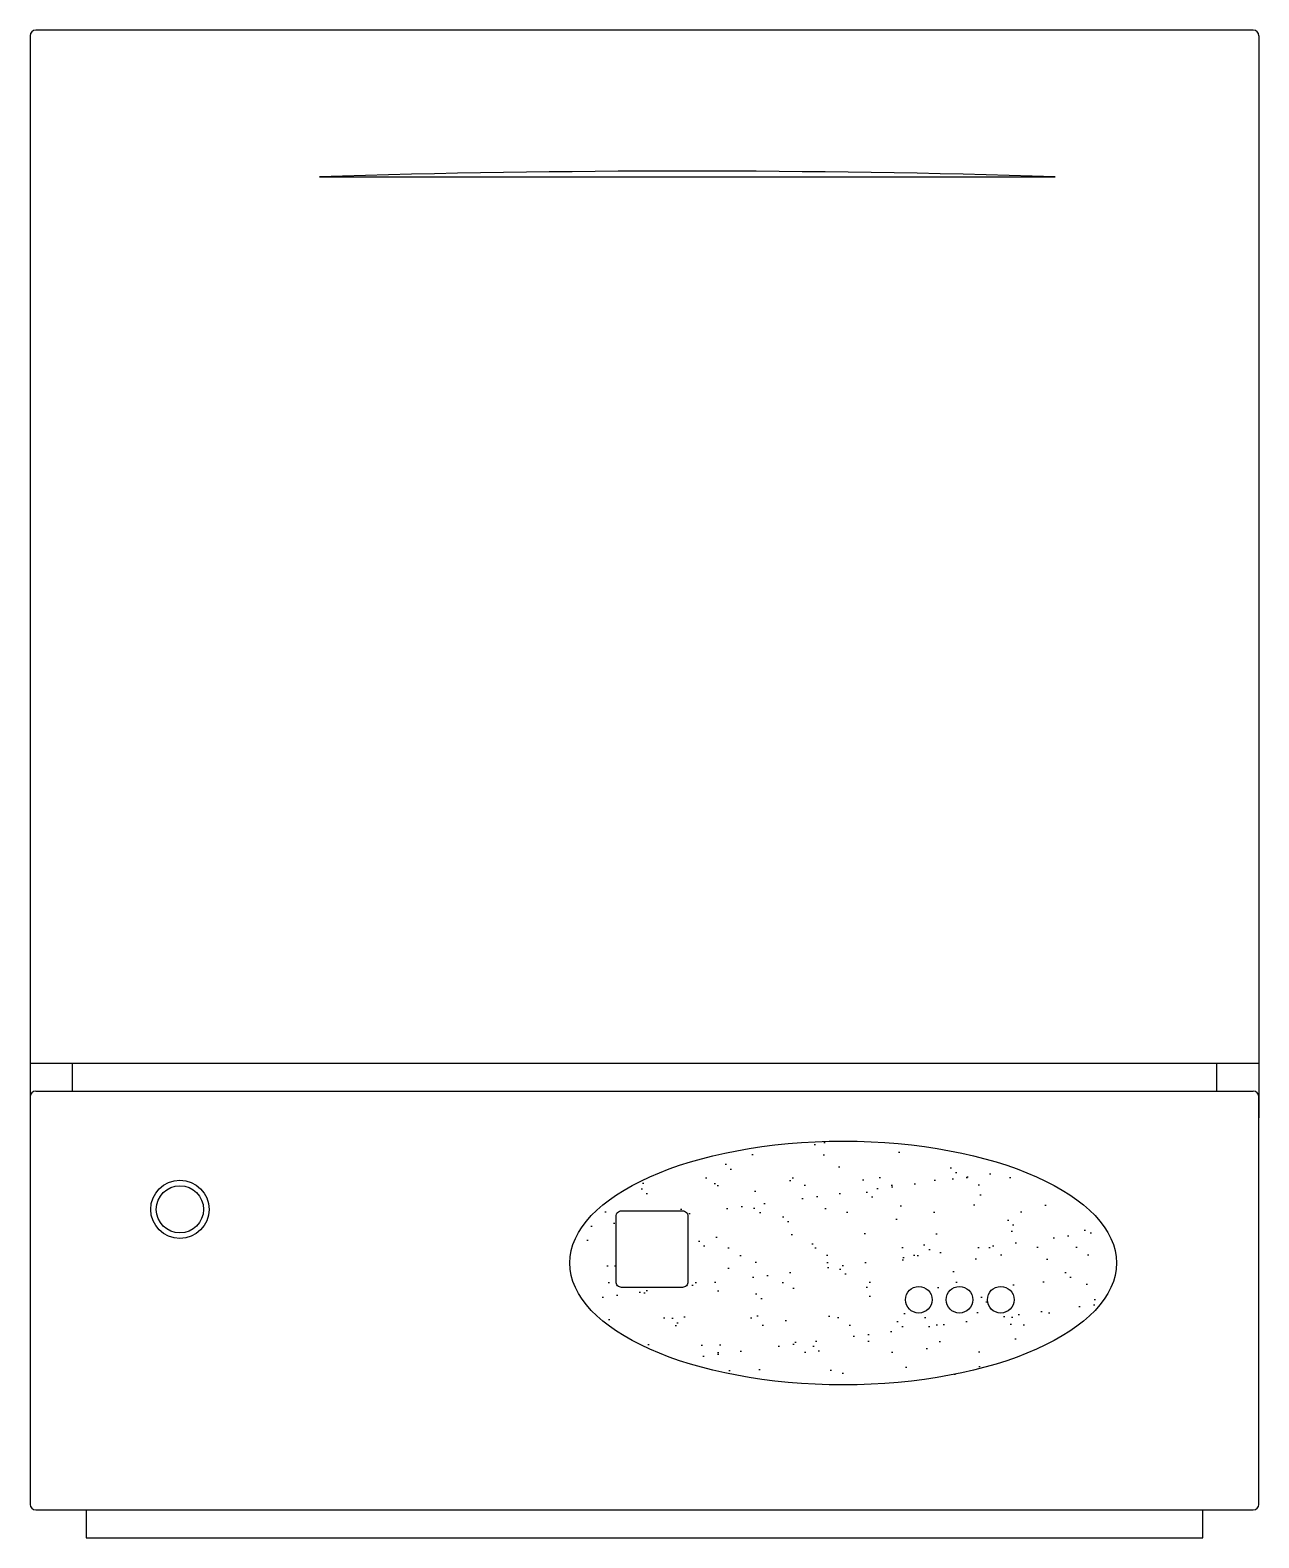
# Model space of a CAD drawing. Header units: millimetres. Extents: x 0 to 440, y 0 to 540.
import ezdxf

# ---------------------------------------------------------------- set-up
doc = ezdxf.new("R2010")
doc.units = ezdxf.units.MM

msp = doc.modelspace()

# ---------------------------------------------------------------- hatches: boundary and pattern name
h = msp.add_hatch()
h.set_pattern_fill('AR-SAND', scale=10, style=0)
h.set_pattern_definition([(37.5, (-2496.05, -4386.133), (-0.629934, 19.268238), [0, -15.2, 0, -17, 0, -16.25]), (7.5, (-2496.05, -4386.133), (17.69777, 28.22146), [0, -8.2, 0, -13.7, 0, -5.25]), (327.5, (-2508.35, -4386.133), (31.14142, 0.05659), [0, -5, 0, -18, 0, -23.5]), (317.5, (-2508.35, -4386.133), (30.06127, 8.77676), [0, -2.5, 0, -11.8, 0, -13.5])])
edge = h.paths.add_edge_path()
edge.add_ellipse((291.15, 98.44), major_axis=(97.89, 0), ratio=0.445964, start_angle=0, end_angle=360)
h.paths.add_polyline_path([(235.57, 89.7), (209.8, 89.7), (209.8, 117.12), (235.57, 117.12)], flags=16)

# ---------------------------------------------------------------- linework, layer by layer
at = {"color": 7}
for p, q in [((438, 540), (2, 540)), ((0, 538), (0, 150.45)), ((440, 538), (440, 150.45)), ((103.6, 487.51), (367.04, 487.51)), ((0, 170), (440, 170)), ((15, 170), (15, 160)), ((425, 160), (425, 170)), ((0, 158), (0, 12)), ((2, 160), (438, 160)), ((440, 12), (440, 158)), ((2, 10), (438, 10)), ((20, 10), (20, 0)), ((420, 0), (420, 10)), ((20, 0), (420, 0))]:
    msp.add_line(p, q, dxfattribs=at)
msp.add_lwpolyline([(211.8, 117.12), (233.57, 117.12, -0.414214), (235.57, 115.12), (235.57, 91.7, -0.414214), (233.57, 89.7), (211.8, 89.7, -0.414214), (209.8, 91.7), (209.8, 115.12, -0.414214)], format="xyb", close=True, dxfattribs=at)
for centre, radius in [((53.63, 117.66), 10.45), ((53.63, 117.66), 8.45), ((318.22, 85.29), 4.77), ((332.78, 85.29), 4.77), ((347.57, 85.29), 4.77)]:
    msp.add_circle(centre, radius, dxfattribs=at)
for centre, radius, start, end in [((2, 538), 2, 90, 180), ((438, 538), 2, 0, 90), ((235.32, -3849.08), 4338.59, 88.26022, 91.73978), ((2, 158), 2, 90, 180), ((438, 158), 2, 0, 90), ((2, 12), 2, 180, 270), ((438, 12), 2, 270, 0)]:
    msp.add_arc(centre, radius, start, end, dxfattribs=at)
msp.add_ellipse((291.15, 98.44), major_axis=(97.89, 0), ratio=0.445964, dxfattribs=at)

doc.saveas('drawing.dxf')
